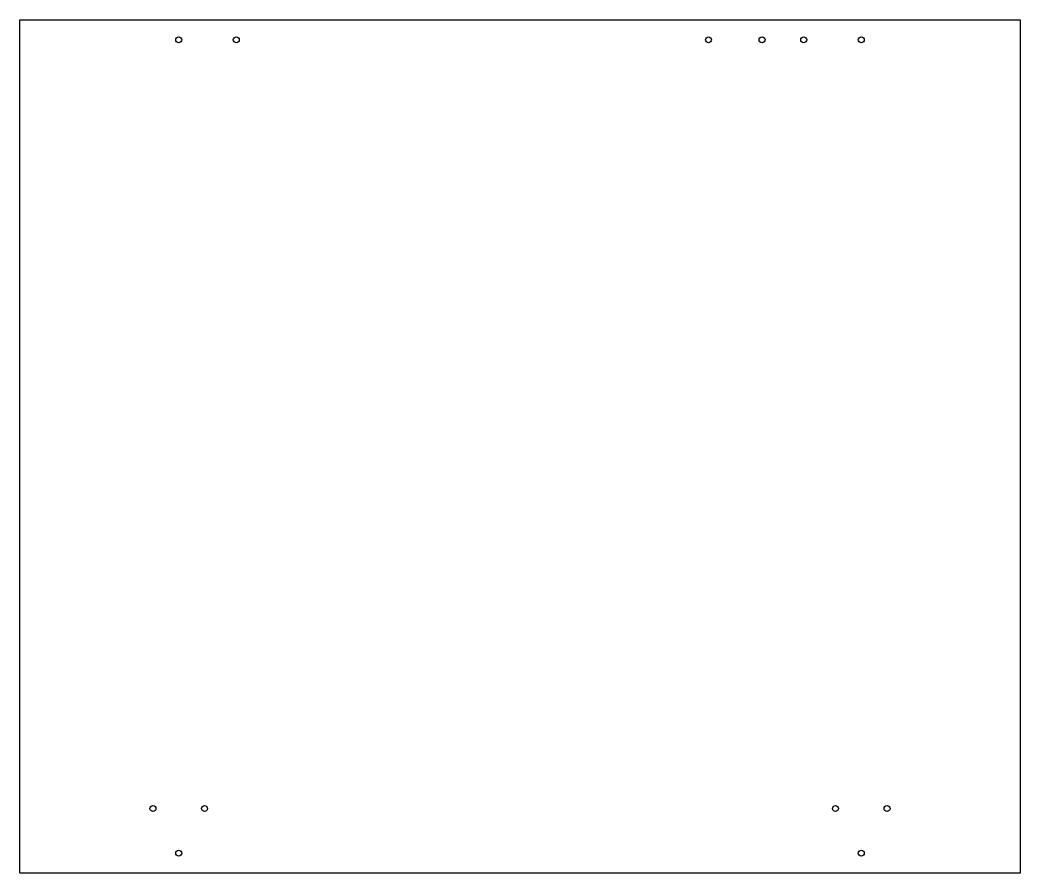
# Model space of a CAD drawing. Extents: x 0 to 504, y -430 to 0.
import ezdxf

# ---------------------------------------------------------------- set-up
doc = ezdxf.new("R2010")
doc.units = 0
doc.layers.add('Shape2DView004', color=7, linetype='CONTINUOUS')

msp = doc.modelspace()

# ---------------------------------------------------------------- linework, layer by layer
at = {"layer": 'Shape2DView004'}
for p, q in [((0, 0), (504, 0)), ((0, -430), (0, 0)), ((504, 0), (504, -430)), ((504, -430), (0, -430))]:
    msp.add_line(p, q, dxfattribs=at)
for centre in [(80, -10), (109, -10), (347, -10), (374, -10), (395, -10), (424, -10), (67, -397.5), (93, -397.5), (411, -397.5), (437, -397.5), (80, -420), (424, -420)]:
    msp.add_circle(centre, 1.5, dxfattribs=at)

doc.saveas('drawing.dxf')
